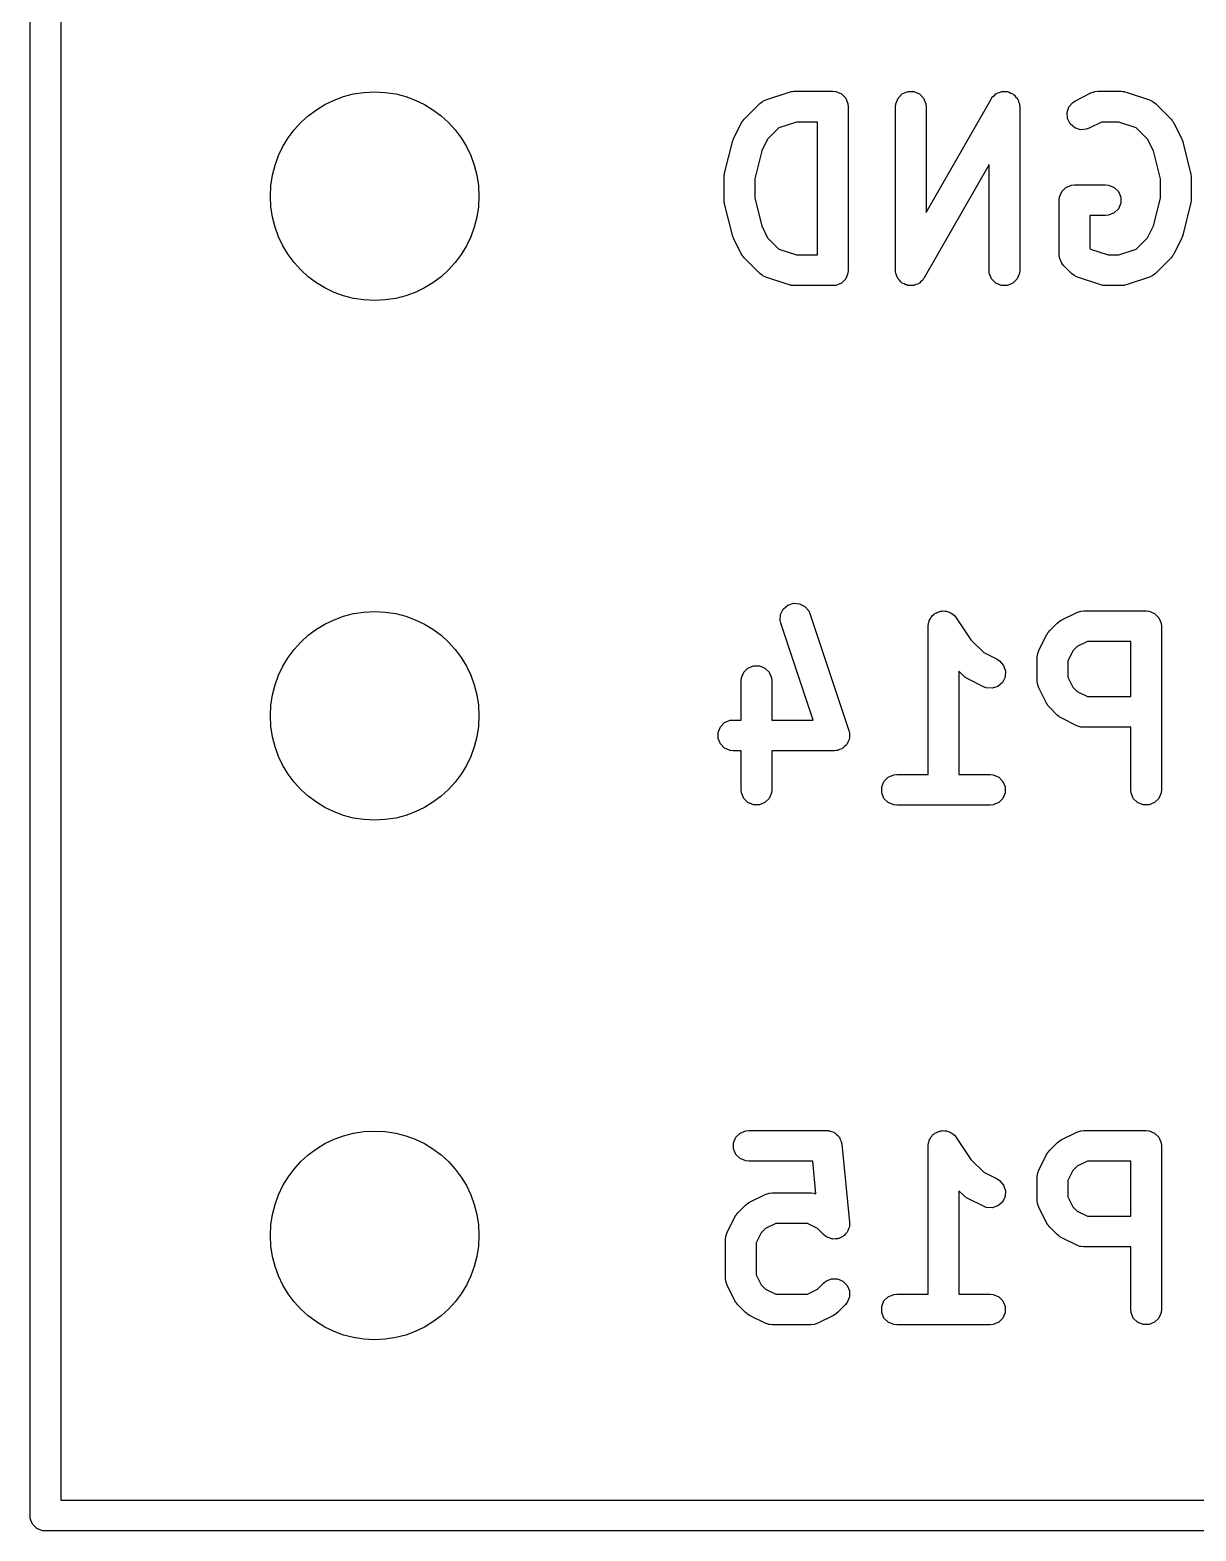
# Model space of a CAD drawing. Extents: x 101 to 222, y -128 to -44.
# Drawn here: x 198.82 to 204.52, y -101.4 to -94.06 of the extents above; entities that cross this region are included whole.
import ezdxf

# ---------------------------------------------------------------- set-up
doc = ezdxf.new("R2010")
doc.units = 0
doc.layers.add('BLACK', color=7, linetype='CONTINUOUS')

msp = doc.modelspace()

# ---------------------------------------------------------------- linework, layer by layer
at = {"layer": 'BLACK', "linetype": 'CONTINUOUS'}
for p, q in [((198.81625, -101.32375), (198.81625, -50.32375)), ((198.96625, -50.39875), (198.96625, -101.24875)), ((202.30774, -94.497297), (202.38393, -94.421107)), ((202.38393, -94.421107), (202.395295, -94.411779)), ((202.395295, -94.411779), (202.397787, -94.410746)), ((202.397787, -94.410746), (202.399821, -94.408983)), ((202.399821, -94.408983), (202.413246, -94.402989)), ((202.413246, -94.402989), (202.527532, -94.364894)), ((202.527532, -94.364894), (202.534785, -94.363244)), ((202.534785, -94.363244), (202.536617, -94.362486)), ((202.536617, -94.362486), (202.539271, -94.362224)), ((202.539271, -94.362224), (202.541869, -94.361634)), ((202.541869, -94.361634), (202.543843, -94.361774)), ((202.543843, -94.361774), (202.551249, -94.361045)), ((202.551249, -94.361045), (202.741725, -94.361045)), ((202.741725, -94.361045), (202.756357, -94.362486)), ((202.756357, -94.362486), (202.783393, -94.373685)), ((202.783393, -94.373685), (202.804085, -94.394377)), ((202.804085, -94.394377), (202.815284, -94.421413)), ((202.815284, -94.421413), (202.816725, -94.436045)), ((203.047677, -94.436045), (203.049118, -94.421413)), ((203.049118, -94.421413), (203.060317, -94.394377)), ((203.060317, -94.394377), (203.081009, -94.373685)), ((203.081009, -94.373685), (203.108045, -94.362486)), ((203.108045, -94.362486), (203.137309, -94.362486)), ((203.137309, -94.362486), (203.164345, -94.373685)), ((203.164345, -94.373685), (203.185037, -94.394377)), ((203.185037, -94.394377), (203.196236, -94.421413)), ((203.196236, -94.421413), (203.197677, -94.436045)), ((203.197677, -94.953628), (203.514702, -94.398835)), ((203.514702, -94.398835), (203.51689, -94.395751)), ((203.51689, -94.395751), (203.51746, -94.394377)), ((203.51746, -94.394377), (203.518859, -94.392977)), ((203.518859, -94.392977), (203.523212, -94.386845)), ((203.523212, -94.386845), (203.5311, -94.380736)), ((203.5311, -94.380736), (203.538152, -94.373685)), ((203.538152, -94.373685), (203.54257, -94.371854)), ((203.54257, -94.371854), (203.54635, -94.368928)), ((203.54635, -94.368928), (203.555971, -94.366303)), ((203.555971, -94.366303), (203.565188, -94.362486)), ((203.565188, -94.362486), (203.569969, -94.362486)), ((203.569969, -94.362486), (203.574581, -94.361228)), ((203.574581, -94.361228), (203.584478, -94.362486)), ((203.584478, -94.362486), (203.594452, -94.362486)), ((203.594452, -94.362486), (203.598867, -94.364315)), ((203.598867, -94.364315), (203.603611, -94.364918)), ((203.603611, -94.364918), (203.612275, -94.369868)), ((203.612275, -94.369868), (203.621488, -94.373685)), ((203.621488, -94.373685), (203.624866, -94.377063)), ((203.624866, -94.377063), (203.62902, -94.379437)), ((203.62902, -94.379437), (203.635129, -94.387326)), ((203.635129, -94.387326), (203.64218, -94.394377)), ((203.64218, -94.394377), (203.644009, -94.398793)), ((203.644009, -94.398793), (203.646937, -94.402574)), ((203.646937, -94.402574), (203.649561, -94.412197)), ((203.649561, -94.412197), (203.653379, -94.421413)), ((203.653379, -94.421413), (203.654115, -94.428895)), ((203.654115, -94.428895), (203.654637, -94.430806)), ((203.654637, -94.430806), (203.654449, -94.432281)), ((203.654449, -94.432281), (203.65482, -94.436045)), ((203.895616, -94.436998), (203.914789, -94.41489)), ((203.914789, -94.41489), (203.927232, -94.407058)), ((203.927232, -94.407058), (204.003422, -94.368963)), ((204.003422, -94.368963), (204.017154, -94.363708)), ((204.017154, -94.363708), (204.019841, -94.363517)), ((204.019841, -94.363517), (204.022331, -94.362486)), ((204.022331, -94.362486), (204.036963, -94.361045)), ((204.036963, -94.361045), (204.151249, -94.361045)), ((204.151249, -94.361045), (204.158654, -94.361774)), ((204.158654, -94.361774), (204.160629, -94.361634)), ((204.160629, -94.361634), (204.163226, -94.362224)), ((204.163226, -94.362224), (204.165881, -94.362486)), ((204.165881, -94.362486), (204.167712, -94.363244)), ((204.167712, -94.363244), (204.174966, -94.364894)), ((204.174966, -94.364894), (204.289252, -94.402989)), ((204.289252, -94.402989), (204.302677, -94.408983)), ((204.302677, -94.408983), (204.304712, -94.410748)), ((204.304712, -94.410748), (204.307203, -94.41178)), ((204.307203, -94.41178), (204.318568, -94.421107)), ((204.318568, -94.421107), (204.394758, -94.497297)), ((202.300101, -94.506605), (202.301523, -94.504346)), ((202.301523, -94.504346), (202.303021, -94.503046)), ((202.303021, -94.503046), (202.30774, -94.497297)), ((202.816725, -94.436045), (202.816725, -95.236045)), ((203.047677, -95.236045), (203.047677, -94.436045)), ((203.197677, -94.436045), (203.197677, -94.953628)), ((203.65482, -94.436045), (203.65482, -95.236045)), ((203.886362, -94.464759), (203.895616, -94.436998)), ((203.888436, -94.493949), (203.886362, -94.464759)), ((203.901523, -94.520124), (203.888436, -94.493949)), ((204.394758, -94.497297), (204.399478, -94.503047)), ((204.399478, -94.503047), (204.400975, -94.504346)), ((204.400975, -94.504346), (204.402394, -94.5066)), ((202.255596, -94.59298), (202.293691, -94.516789)), ((202.293691, -94.516789), (202.297655, -94.510489)), ((202.297655, -94.510489), (202.298413, -94.508662)), ((202.298413, -94.508662), (202.300101, -94.506605)), ((202.477476, -94.539692), (202.422412, -94.594756)), ((202.563419, -94.511045), (202.477476, -94.539692)), ((202.666725, -94.511045), (202.563419, -94.511045)), ((202.666725, -95.161045), (202.666725, -94.511045)), ((203.923631, -94.539297), (203.901523, -94.520124)), ((203.951392, -94.548551), (203.923631, -94.539297)), ((203.980582, -94.546477), (203.951392, -94.548551)), ((203.994314, -94.541222), (203.980582, -94.546477)), ((204.054668, -94.511045), (203.994314, -94.541222)), ((204.139079, -94.511045), (204.054668, -94.511045)), ((204.225021, -94.539692), (204.139079, -94.511045)), ((204.280085, -94.594756), (204.225021, -94.539692)), ((204.402394, -94.5066), (204.404086, -94.508662)), ((204.404086, -94.508662), (204.404844, -94.510494)), ((204.404844, -94.510494), (204.408807, -94.516789)), ((204.408807, -94.516789), (204.446902, -94.59298)), ((202.211821, -94.760711), (202.249917, -94.60833)), ((202.249917, -94.60833), (202.250302, -94.60725)), ((202.250302, -94.60725), (202.250341, -94.606712)), ((202.250341, -94.606712), (202.252665, -94.600636)), ((202.252665, -94.600636), (202.254864, -94.594485)), ((202.254864, -94.594485), (202.255186, -94.594049)), ((202.255186, -94.594049), (202.255596, -94.59298)), ((202.422412, -94.594756), (202.393442, -94.652696)), ((204.309055, -94.652695), (204.280085, -94.594756)), ((204.446902, -94.59298), (204.447311, -94.594049)), ((204.447311, -94.594049), (204.447634, -94.594485)), ((204.447634, -94.594485), (204.449832, -94.600636)), ((204.449832, -94.600636), (204.452157, -94.606712)), ((204.452157, -94.606712), (204.452195, -94.60725)), ((204.452195, -94.60725), (204.452581, -94.60833)), ((204.452581, -94.60833), (204.490677, -94.760712)), ((202.393442, -94.652696), (202.359582, -94.788137)), ((203.50482, -94.718461), (203.187795, -95.273255)), ((203.50482, -95.236045), (203.50482, -94.718461)), ((204.342916, -94.788137), (204.309055, -94.652695)), ((202.209582, -94.778902), (202.209833, -94.776348)), ((202.209582, -94.893188), (202.209582, -94.778902)), ((202.209671, -94.775256), (202.21048, -94.769781)), ((202.209833, -94.776348), (202.209671, -94.775256)), ((202.21048, -94.769781), (202.211023, -94.76427)), ((202.211023, -94.76427), (202.211445, -94.763249)), ((202.211445, -94.763249), (202.211821, -94.760711)), ((202.359582, -94.788137), (202.359582, -94.883952)), ((204.342916, -94.883952), (204.342916, -94.788137)), ((204.490677, -94.760712), (204.491052, -94.763248)), ((204.491052, -94.763248), (204.491475, -94.76427)), ((204.491475, -94.76427), (204.492017, -94.769782)), ((204.492017, -94.769782), (204.492827, -94.775256)), ((204.492827, -94.775256), (204.492664, -94.776348)), ((204.492664, -94.776348), (204.492916, -94.778902)), ((204.492916, -94.778902), (204.492916, -94.893188)), ((203.849118, -94.878556), (203.860317, -94.85152)), ((203.860317, -94.85152), (203.881009, -94.830828)), ((203.881009, -94.830828), (203.908045, -94.819629)), ((203.908045, -94.819629), (203.922677, -94.818188)), ((203.922677, -94.818188), (204.075058, -94.818188)), ((204.075058, -94.818188), (204.08969, -94.819629)), ((204.08969, -94.819629), (204.116726, -94.830828)), ((204.116726, -94.830828), (204.137418, -94.85152)), ((204.137418, -94.85152), (204.148617, -94.878556)), ((202.209833, -94.895741), (202.209582, -94.893188)), ((202.209671, -94.896834), (202.209833, -94.895741)), ((202.21048, -94.902308), (202.209671, -94.896834)), ((202.211023, -94.90782), (202.21048, -94.902308)), ((202.211445, -94.90884), (202.211023, -94.90782)), ((202.211821, -94.911379), (202.211445, -94.90884)), ((202.249917, -95.06376), (202.211821, -94.911379)), ((202.359582, -94.883952), (202.393442, -95.019392)), ((203.847677, -94.893188), (203.849118, -94.878556)), ((203.847677, -95.159854), (203.847677, -94.893188)), ((204.137418, -94.934856), (204.116726, -94.955548)), ((204.148617, -94.90782), (204.137418, -94.934856)), ((204.148617, -94.878556), (204.148617, -94.90782)), ((204.309055, -95.019393), (204.342916, -94.883952)), ((204.490677, -94.911378), (204.452581, -95.06376)), ((204.491052, -94.908841), (204.490677, -94.911378)), ((204.491475, -94.90782), (204.491052, -94.908841)), ((204.492017, -94.902307), (204.491475, -94.90782)), ((204.492827, -94.896834), (204.492017, -94.902307)), ((204.492916, -94.893188), (204.492664, -94.895741)), ((204.492664, -94.895741), (204.492827, -94.896834)), ((204.075058, -94.968188), (203.997677, -94.968188)), ((203.997677, -94.968188), (203.997677, -95.128788)), ((204.08969, -94.966747), (204.075058, -94.968188)), ((204.116726, -94.955548), (204.08969, -94.966747)), ((202.250302, -95.064839), (202.249917, -95.06376)), ((202.250341, -95.065378), (202.250302, -95.064839)), ((202.252665, -95.071453), (202.250341, -95.065378)), ((202.254864, -95.077605), (202.252665, -95.071453)), ((202.255186, -95.07804), (202.254864, -95.077605)), ((202.255596, -95.07911), (202.255186, -95.07804)), ((202.293691, -95.1553), (202.255596, -95.07911)), ((202.393442, -95.019392), (202.422412, -95.077332)), ((202.422412, -95.077332), (202.477477, -95.132398)), ((204.22502, -95.132398), (204.280085, -95.077332)), ((204.280085, -95.077332), (204.309055, -95.019393)), ((204.446902, -95.07911), (204.408807, -95.1553)), ((204.447311, -95.07804), (204.446902, -95.07911)), ((204.447634, -95.077605), (204.447311, -95.07804)), ((204.449832, -95.071453), (204.447634, -95.077605)), ((204.452157, -95.065378), (204.449832, -95.071453)), ((204.452195, -95.064839), (204.452157, -95.065378)), ((204.452581, -95.06376), (204.452195, -95.064839)), ((202.297654, -95.161596), (202.293691, -95.1553)), ((202.298412, -95.163426), (202.297654, -95.161596)), ((202.300101, -95.165484), (202.298412, -95.163426)), ((202.301523, -95.167743), (202.300101, -95.165484)), ((202.477477, -95.132398), (202.563419, -95.161045)), ((202.563419, -95.161045), (202.666725, -95.161045)), ((203.849118, -95.174486), (203.847677, -95.159854)), ((203.997677, -95.128788), (204.001287, -95.132398)), ((204.001287, -95.132398), (204.087228, -95.161045)), ((204.087228, -95.161045), (204.139079, -95.161045)), ((204.139079, -95.161045), (204.22502, -95.132398)), ((204.402396, -95.165484), (204.400975, -95.167743)), ((204.404086, -95.163426), (204.402396, -95.165484)), ((204.404843, -95.161596), (204.404086, -95.163426)), ((204.408807, -95.1553), (204.404843, -95.161596)), ((202.303021, -95.169042), (202.301523, -95.167743)), ((202.30774, -95.174792), (202.303021, -95.169042)), ((202.38393, -95.250983), (202.30774, -95.174792)), ((202.816725, -95.236045), (202.815284, -95.250677)), ((203.048047, -95.239808), (203.047677, -95.236045)), ((203.506261, -95.250677), (203.50482, -95.236045)), ((203.65482, -95.236045), (203.653379, -95.250677)), ((203.849245, -95.174792), (203.849118, -95.174486)), ((203.860317, -95.201522), (203.849245, -95.174792)), ((203.869644, -95.212887), (203.860317, -95.201522)), ((203.90774, -95.250983), (203.869644, -95.212887)), ((204.394759, -95.174791), (204.318568, -95.250983)), ((204.399476, -95.169042), (204.394759, -95.174791)), ((204.400975, -95.167743), (204.399476, -95.169042)), ((202.395295, -95.26031), (202.38393, -95.250983)), ((202.397785, -95.261341), (202.395295, -95.26031)), ((202.399821, -95.263107), (202.397785, -95.261341)), ((202.413246, -95.269101), (202.399821, -95.263107)), ((202.527532, -95.307196), (202.413246, -95.269101)), ((202.534785, -95.308845), (202.527532, -95.307196)), ((202.536617, -95.309604), (202.534785, -95.308845)), ((202.539271, -95.309865), (202.536617, -95.309604)), ((202.541869, -95.310456), (202.539271, -95.309865)), ((202.543843, -95.310315), (202.541869, -95.310456)), ((202.551249, -95.311045), (202.543843, -95.310315)), ((202.741725, -95.311045), (202.551249, -95.311045)), ((202.756357, -95.309604), (202.741725, -95.311045)), ((202.783393, -95.298405), (202.756357, -95.309604)), ((202.804085, -95.277713), (202.783393, -95.298405)), ((202.815284, -95.250677), (202.804085, -95.277713)), ((203.04786, -95.241284), (203.048047, -95.239808)), ((203.048381, -95.243194), (203.04786, -95.241284)), ((203.049118, -95.250677), (203.048381, -95.243194)), ((203.052935, -95.259892), (203.049118, -95.250677)), ((203.05556, -95.269516), (203.052935, -95.259892)), ((203.058487, -95.273296), (203.05556, -95.269516)), ((203.060317, -95.277713), (203.058487, -95.273296)), ((203.067367, -95.284763), (203.060317, -95.277713)), ((203.073477, -95.292653), (203.067367, -95.284763)), ((203.07763, -95.295026), (203.073477, -95.292653)), ((203.081009, -95.298405), (203.07763, -95.295026)), ((203.090221, -95.302221), (203.081009, -95.298405)), ((203.098886, -95.307172), (203.090221, -95.302221)), ((203.103629, -95.307774), (203.098886, -95.307172)), ((203.108045, -95.309604), (203.103629, -95.307774)), ((203.118019, -95.309604), (203.108045, -95.309604)), ((203.127916, -95.310862), (203.118019, -95.309604)), ((203.132528, -95.309604), (203.127916, -95.310862)), ((203.137309, -95.309604), (203.132528, -95.309604)), ((203.146524, -95.305786), (203.137309, -95.309604)), ((203.156148, -95.303162), (203.146524, -95.305786)), ((203.159928, -95.300234), (203.156148, -95.303162)), ((203.164345, -95.298405), (203.159928, -95.300234)), ((203.171395, -95.291354), (203.164345, -95.298405)), ((203.179285, -95.285245), (203.171395, -95.291354)), ((203.183637, -95.279112), (203.179285, -95.285245)), ((203.185037, -95.277713), (203.183637, -95.279112)), ((203.185606, -95.276338), (203.185037, -95.277713)), ((203.187795, -95.273255), (203.185606, -95.276338)), ((203.51746, -95.277713), (203.506261, -95.250677)), ((203.538152, -95.298405), (203.51746, -95.277713)), ((203.565188, -95.309604), (203.538152, -95.298405)), ((203.594452, -95.309604), (203.565188, -95.309604)), ((203.621488, -95.298405), (203.594452, -95.309604)), ((203.64218, -95.277713), (203.621488, -95.298405)), ((203.653379, -95.250677), (203.64218, -95.277713)), ((203.919105, -95.260311), (203.90774, -95.250983)), ((203.921595, -95.261342), (203.919105, -95.260311)), ((203.92363, -95.263107), (203.921595, -95.261342)), ((203.937056, -95.269101), (203.92363, -95.263107)), ((204.051341, -95.307196), (203.937056, -95.269101)), ((204.058594, -95.308845), (204.051341, -95.307196)), ((204.060426, -95.309604), (204.058594, -95.308845)), ((204.06308, -95.309865), (204.060426, -95.309604)), ((204.065678, -95.310456), (204.06308, -95.309865)), ((204.067652, -95.310315), (204.065678, -95.310456)), ((204.075058, -95.311045), (204.067652, -95.310315)), ((204.151249, -95.311045), (204.075058, -95.311045)), ((204.158654, -95.310315), (204.151249, -95.311045)), ((204.160629, -95.310456), (204.158654, -95.310315)), ((204.163226, -95.309865), (204.160629, -95.310456)), ((204.165881, -95.309604), (204.163226, -95.309865)), ((204.167712, -95.308845), (204.165881, -95.309604)), ((204.174966, -95.307196), (204.167712, -95.308845)), ((204.289252, -95.269101), (204.174966, -95.307196)), ((204.302677, -95.263107), (204.289252, -95.269101)), ((204.304712, -95.261341), (204.302677, -95.263107)), ((204.307203, -95.26031), (204.304712, -95.261341)), ((204.318568, -95.250983), (204.307203, -95.26031)), ((202.483981, -96.94733), (202.486055, -96.91814)), ((202.486055, -96.91814), (202.499142, -96.891967)), ((202.499142, -96.891967), (202.521249, -96.872793)), ((202.521249, -96.872793), (202.549012, -96.863539)), ((202.549012, -96.863539), (202.578202, -96.865613)), ((202.578202, -96.865613), (202.604375, -96.8787)), ((202.604375, -96.8787), (202.623549, -96.900807)), ((202.623549, -96.900807), (202.629543, -96.914233)), ((202.629543, -96.914233), (202.82002, -97.485661)), ((203.225092, -96.929126), (203.229224, -96.922957)), ((203.229224, -96.922957), (203.235338, -96.91888)), ((203.235338, -96.91888), (203.240534, -96.913685)), ((203.240534, -96.913685), (203.247394, -96.910843)), ((203.247394, -96.910843), (203.253573, -96.906724)), ((203.253573, -96.906724), (203.260781, -96.905297)), ((203.260781, -96.905297), (203.26757, -96.902486)), ((203.26757, -96.902486), (203.274996, -96.902486)), ((203.274996, -96.902486), (203.28228, -96.901045)), ((203.28228, -96.901045), (203.289485, -96.902486)), ((203.289485, -96.902486), (203.296834, -96.902486)), ((203.296834, -96.902486), (203.303694, -96.905327)), ((203.303694, -96.905327), (203.310975, -96.906784)), ((203.310975, -96.906784), (203.31708, -96.910872)), ((203.31708, -96.910872), (203.32387, -96.913685)), ((203.32387, -96.913685), (203.32912, -96.918935)), ((203.32912, -96.918935), (203.33529, -96.923067)), ((203.33529, -96.923067), (203.34451, -96.934325)), ((203.858185, -96.947058), (203.934375, -96.908963)), ((203.934375, -96.908963), (203.948107, -96.903708)), ((203.948107, -96.903708), (203.950794, -96.903517)), ((203.950794, -96.903517), (203.953284, -96.902486)), ((203.953284, -96.902486), (203.967916, -96.901045)), ((203.967916, -96.901045), (204.272678, -96.901045)), ((204.272678, -96.901045), (204.28731, -96.902486)), ((204.28731, -96.902486), (204.314346, -96.913685)), ((204.314346, -96.913685), (204.335038, -96.934377)), ((202.487241, -96.961667), (202.483981, -96.94733)), ((202.644812, -97.434378), (202.487241, -96.961667)), ((203.207202, -96.975967), (203.207217, -96.975891)), ((203.207207, -96.975992), (203.207202, -96.975967)), ((203.207202, -96.976045), (203.207207, -96.975992)), ((203.207202, -97.701045), (203.207202, -96.976045)), ((203.207217, -96.975891), (203.208643, -96.961413)), ((203.208643, -96.961413), (203.211484, -96.954552)), ((203.211484, -96.954552), (203.212941, -96.947272)), ((203.212941, -96.947272), (203.217029, -96.941166)), ((203.217029, -96.941166), (203.219842, -96.934377)), ((203.219842, -96.934377), (203.225092, -96.929126)), ((203.34451, -96.934325), (203.344562, -96.934377)), ((203.344562, -96.934377), (203.344571, -96.934399)), ((203.344571, -96.934399), (203.344606, -96.934442)), ((203.344606, -96.934442), (203.416678, -97.04255)), ((203.795877, -97.004954), (203.800598, -96.999202)), ((203.800598, -96.999202), (203.838693, -96.961107)), ((203.838693, -96.961107), (203.844442, -96.956388)), ((203.844442, -96.956388), (203.845742, -96.95489)), ((203.845742, -96.95489), (203.848001, -96.953468)), ((203.848001, -96.953468), (203.850058, -96.95178)), ((203.850058, -96.95178), (203.851885, -96.951022)), ((203.851885, -96.951022), (203.858185, -96.947058)), ((204.335038, -96.934377), (204.346237, -96.961413)), ((204.346237, -96.961413), (204.347678, -96.976045)), ((204.347678, -96.976045), (204.347678, -97.776045)), ((203.416678, -97.04255), (203.47901, -97.104881)), ((203.748453, -97.094885), (203.786549, -97.018694)), ((203.786549, -97.018694), (203.790512, -97.012397)), ((203.790512, -97.012397), (203.791271, -97.010567)), ((203.791271, -97.010567), (203.792962, -97.008505)), ((203.792962, -97.008505), (203.794382, -97.006251)), ((203.794382, -97.006251), (203.795877, -97.004954)), ((203.985621, -97.051045), (203.936153, -97.075779)), ((204.197678, -97.051045), (203.985621, -97.051045)), ((204.197678, -97.320092), (204.197678, -97.051045)), ((203.47901, -97.104881), (203.544315, -97.137534)), ((203.544315, -97.137534), (203.556758, -97.145366)), ((203.556758, -97.145366), (203.575931, -97.167474)), ((203.740535, -97.128426), (203.741976, -97.113794)), ((203.740535, -97.242711), (203.740535, -97.128426)), ((203.741976, -97.113794), (203.743006, -97.111305)), ((203.743006, -97.111305), (203.743198, -97.108616)), ((203.743198, -97.108616), (203.748453, -97.094885)), ((203.91527, -97.096661), (203.890535, -97.146131)), ((203.890535, -97.146131), (203.890535, -97.225005)), ((203.936153, -97.075779), (203.91527, -97.096661)), ((202.294357, -97.228079), (202.305556, -97.201043)), ((202.305556, -97.201043), (202.326248, -97.180351)), ((202.326248, -97.180351), (202.353284, -97.169152)), ((202.353284, -97.169152), (202.382548, -97.169152)), ((202.382548, -97.169152), (202.409584, -97.180351)), ((202.409584, -97.180351), (202.430276, -97.201043)), ((202.430276, -97.201043), (202.441475, -97.228079)), ((203.38155, -97.219554), (203.357202, -97.195205)), ((203.357202, -97.195205), (203.357202, -97.701045)), ((203.387299, -97.224272), (203.38155, -97.219554)), ((203.575931, -97.167474), (203.585185, -97.195235)), ((203.585185, -97.195235), (203.583111, -97.224425)), ((202.292916, -97.242711), (202.294357, -97.228079)), ((202.292916, -97.434378), (202.292916, -97.242711)), ((202.441475, -97.228079), (202.442916, -97.242711)), ((202.442916, -97.242711), (202.442916, -97.434378)), ((203.388599, -97.225771), (203.387299, -97.224272)), ((203.390858, -97.227192), (203.388599, -97.225771)), ((203.392915, -97.228881), (203.390858, -97.227192)), ((203.394742, -97.229638), (203.392915, -97.228881)), ((203.401042, -97.233603), (203.394742, -97.229638)), ((203.477233, -97.271698), (203.401042, -97.233603)), ((203.490965, -97.276953), (203.477233, -97.271698)), ((203.520155, -97.279027), (203.490965, -97.276953)), ((203.547916, -97.269773), (203.520155, -97.279027)), ((203.570024, -97.2506), (203.547916, -97.269773)), ((203.583111, -97.224425), (203.570024, -97.2506)), ((203.741976, -97.257343), (203.740535, -97.242711)), ((203.743006, -97.259831), (203.741976, -97.257343)), ((203.743198, -97.262521), (203.743006, -97.259831)), ((203.748453, -97.276252), (203.743198, -97.262521)), ((203.786549, -97.352443), (203.748453, -97.276252)), ((203.890535, -97.225005), (203.91527, -97.274475)), ((203.91527, -97.274475), (203.936153, -97.295358)), ((203.790512, -97.358739), (203.786549, -97.352443)), ((203.791271, -97.36057), (203.790512, -97.358739)), ((203.792962, -97.362631), (203.791271, -97.36057)), ((203.794382, -97.364886), (203.792962, -97.362631)), ((203.795877, -97.366182), (203.794382, -97.364886)), ((203.800598, -97.371935), (203.795877, -97.366182)), ((203.936153, -97.295358), (203.985621, -97.320092)), ((203.985621, -97.320092), (204.197678, -97.320092)), ((202.211962, -97.447018), (202.238998, -97.435819)), ((202.238998, -97.435819), (202.25363, -97.434378)), ((202.25363, -97.434378), (202.292916, -97.434378)), ((202.442916, -97.434378), (202.644812, -97.434378)), ((203.838693, -97.41003), (203.800598, -97.371935)), ((203.844442, -97.414748), (203.838693, -97.41003)), ((203.845742, -97.416247), (203.844442, -97.414748)), ((203.848001, -97.417668), (203.845742, -97.416247)), ((203.850058, -97.419357), (203.848001, -97.417668)), ((203.851885, -97.420114), (203.850058, -97.419357)), ((203.858185, -97.424079), (203.851885, -97.420114)), ((203.934375, -97.462174), (203.858185, -97.424079)), ((202.180071, -97.494746), (202.19127, -97.46771)), ((202.180071, -97.52401), (202.180071, -97.494746)), ((202.19127, -97.46771), (202.211962, -97.447018)), ((202.82002, -97.485661), (202.821669, -97.492915)), ((202.821669, -97.492915), (202.822428, -97.494746)), ((202.822428, -97.494746), (202.822428, -97.49625)), ((202.822428, -97.49625), (202.82328, -97.499997)), ((202.82328, -97.499997), (202.822428, -97.511982)), ((202.822428, -97.511982), (202.822428, -97.52401)), ((203.948107, -97.467429), (203.934375, -97.462174)), ((203.950794, -97.467619), (203.948107, -97.467429)), ((203.953284, -97.468651), (203.950794, -97.467619)), ((203.967916, -97.470092), (203.953284, -97.468651)), ((204.197678, -97.470092), (203.967916, -97.470092)), ((204.197678, -97.776045), (204.197678, -97.470092)), ((202.19127, -97.551046), (202.180071, -97.52401)), ((202.211962, -97.571738), (202.19127, -97.551046)), ((202.238998, -97.582937), (202.211962, -97.571738)), ((202.25363, -97.584378), (202.238998, -97.582937)), ((202.292916, -97.584378), (202.25363, -97.584378)), ((202.292916, -97.776045), (202.292916, -97.584378)), ((202.748869, -97.584378), (202.442916, -97.584378)), ((202.442916, -97.584378), (202.442916, -97.776045)), ((202.756274, -97.583648), (202.748869, -97.584378)), ((202.758249, -97.583789), (202.756274, -97.583648)), ((202.759674, -97.583313), (202.758249, -97.583789)), ((202.763501, -97.582937), (202.759674, -97.583313)), ((202.774608, -97.578336), (202.763501, -97.582937)), ((202.786012, -97.574535), (202.774608, -97.578336)), ((202.788048, -97.572768), (202.786012, -97.574535)), ((202.790537, -97.571738), (202.788048, -97.572768)), ((202.799036, -97.563238), (202.790537, -97.571738)), ((202.808119, -97.555361), (202.799036, -97.563238)), ((202.809323, -97.552951), (202.808119, -97.555361)), ((202.811229, -97.551046), (202.809323, -97.552951)), ((202.815831, -97.539934), (202.811229, -97.551046)), ((202.821205, -97.529187), (202.815831, -97.539934)), ((202.821395, -97.526501), (202.821205, -97.529187)), ((202.822428, -97.52401), (202.821395, -97.526501)), ((202.991271, -97.734377), (203.011963, -97.713685)), ((203.011963, -97.713685), (203.038999, -97.702486)), ((203.038999, -97.702486), (203.053631, -97.701045)), ((203.053631, -97.701045), (203.207202, -97.701045)), ((203.357202, -97.701045), (203.510774, -97.701045)), ((203.510774, -97.701045), (203.525406, -97.702486)), ((203.525406, -97.702486), (203.552442, -97.713685)), ((203.552442, -97.713685), (203.573134, -97.734377)), ((202.294357, -97.790677), (202.292916, -97.776045)), ((202.305556, -97.817713), (202.294357, -97.790677)), ((202.441475, -97.790677), (202.430276, -97.817713)), ((202.442916, -97.776045), (202.441475, -97.790677)), ((202.980072, -97.761413), (202.991271, -97.734377)), ((202.980072, -97.790677), (202.980072, -97.761413)), ((202.991271, -97.817713), (202.980072, -97.790677)), ((203.573134, -97.734377), (203.584333, -97.761413)), ((203.584333, -97.790677), (203.573134, -97.817713)), ((203.584333, -97.761413), (203.584333, -97.790677)), ((204.199119, -97.790677), (204.197678, -97.776045)), ((204.210318, -97.817713), (204.199119, -97.790677)), ((204.346237, -97.790677), (204.335038, -97.817713)), ((204.347678, -97.776045), (204.346237, -97.790677)), ((202.326248, -97.838405), (202.305556, -97.817713)), ((202.353284, -97.849604), (202.326248, -97.838405)), ((202.382548, -97.849604), (202.353284, -97.849604)), ((202.409584, -97.838405), (202.382548, -97.849604)), ((202.430276, -97.817713), (202.409584, -97.838405)), ((203.011963, -97.838405), (202.991271, -97.817713)), ((203.038999, -97.849604), (203.011963, -97.838405)), ((203.053631, -97.851045), (203.038999, -97.849604)), ((203.510774, -97.851045), (203.053631, -97.851045)), ((203.525406, -97.849604), (203.510774, -97.851045)), ((203.552442, -97.838405), (203.525406, -97.849604)), ((203.573134, -97.817713), (203.552442, -97.838405)), ((204.23101, -97.838405), (204.210318, -97.817713)), ((204.258046, -97.849604), (204.23101, -97.838405)), ((204.28731, -97.849604), (204.258046, -97.849604)), ((204.314346, -97.838405), (204.28731, -97.849604)), ((204.335038, -97.817713), (204.314346, -97.838405)), ((202.256262, -99.501413), (202.267461, -99.474377)), ((202.267461, -99.474377), (202.288153, -99.453685)), ((202.288153, -99.453685), (202.315189, -99.442486)), ((202.315189, -99.442486), (202.329821, -99.441045)), ((202.329821, -99.441045), (202.710773, -99.441045)), ((202.710773, -99.441045), (202.716184, -99.441577)), ((202.716184, -99.441577), (202.718013, -99.441395)), ((202.718013, -99.441395), (202.719799, -99.441933)), ((202.719799, -99.441933), (202.725405, -99.442486)), ((202.725405, -99.442486), (202.735531, -99.44668)), ((202.735531, -99.44668), (202.746029, -99.449848)), ((202.746029, -99.449848), (202.748952, -99.452239)), ((202.748952, -99.452239), (202.752441, -99.453685)), ((202.752441, -99.453685), (202.760194, -99.461438)), ((202.760194, -99.461438), (202.768677, -99.468379)), ((202.768677, -99.468379), (202.770461, -99.471705)), ((202.770461, -99.471705), (202.773133, -99.474377)), ((202.773133, -99.474377), (202.777328, -99.484506)), ((202.777328, -99.484506), (202.782511, -99.494166)), ((202.782511, -99.494166), (202.783618, -99.49969)), ((203.208643, -99.501413), (203.211484, -99.494552)), ((203.211484, -99.494552), (203.212941, -99.487272)), ((203.212941, -99.487272), (203.217029, -99.481166)), ((203.217029, -99.481166), (203.219842, -99.474377)), ((203.219842, -99.474377), (203.225092, -99.469126)), ((203.225092, -99.469126), (203.229224, -99.462957)), ((203.229224, -99.462957), (203.235338, -99.45888)), ((203.235338, -99.45888), (203.240534, -99.453685)), ((203.240534, -99.453685), (203.247394, -99.450843)), ((203.247394, -99.450843), (203.253573, -99.446724)), ((203.253573, -99.446724), (203.260781, -99.445297)), ((203.260781, -99.445297), (203.26757, -99.442486)), ((203.26757, -99.442486), (203.274996, -99.442486)), ((203.274996, -99.442486), (203.28228, -99.441045)), ((203.28228, -99.441045), (203.289485, -99.442486)), ((203.289485, -99.442486), (203.296834, -99.442486)), ((203.296834, -99.442486), (203.303694, -99.445327)), ((203.303694, -99.445327), (203.310975, -99.446784)), ((203.310975, -99.446784), (203.31708, -99.450872)), ((203.31708, -99.450872), (203.32387, -99.453685)), ((203.32387, -99.453685), (203.32912, -99.458935)), ((203.32912, -99.458935), (203.33529, -99.463067)), ((203.33529, -99.463067), (203.34451, -99.474325)), ((203.34451, -99.474325), (203.344562, -99.474377)), ((203.344562, -99.474377), (203.344571, -99.474399)), ((203.344571, -99.474399), (203.344606, -99.474442)), ((203.344606, -99.474442), (203.416678, -99.58255)), ((203.844442, -99.496388), (203.845742, -99.49489)), ((203.845742, -99.49489), (203.848001, -99.493468)), ((203.848001, -99.493468), (203.850058, -99.49178)), ((203.850058, -99.49178), (203.851885, -99.491022)), ((203.851885, -99.491022), (203.858185, -99.487058)), ((203.858185, -99.487058), (203.934375, -99.448963)), ((203.934375, -99.448963), (203.948107, -99.443708)), ((203.948107, -99.443708), (203.950794, -99.443517)), ((203.950794, -99.443517), (203.953284, -99.442486)), ((203.953284, -99.442486), (203.967916, -99.441045)), ((203.967916, -99.441045), (204.272678, -99.441045)), ((204.272678, -99.441045), (204.28731, -99.442486)), ((204.28731, -99.442486), (204.314346, -99.453685)), ((204.314346, -99.453685), (204.335038, -99.474377)), ((204.335038, -99.474377), (204.346237, -99.501413)), ((202.256262, -99.530677), (202.256262, -99.501413)), ((202.267461, -99.557713), (202.256262, -99.530677)), ((202.288153, -99.578405), (202.267461, -99.557713)), ((202.783618, -99.49969), (202.784332, -99.501413)), ((202.784332, -99.501413), (202.784332, -99.503249)), ((202.784332, -99.503249), (202.785401, -99.508582)), ((202.785401, -99.508582), (202.823497, -99.889534)), ((203.207202, -99.515967), (203.207217, -99.515891)), ((203.207207, -99.515992), (203.207202, -99.515967)), ((203.207202, -99.516045), (203.207207, -99.515992)), ((203.207202, -100.241045), (203.207202, -99.516045)), ((203.207217, -99.515891), (203.208643, -99.501413)), ((203.748453, -99.634885), (203.786549, -99.558694)), ((203.786549, -99.558694), (203.790512, -99.552397)), ((203.790512, -99.552397), (203.791271, -99.550567)), ((203.791271, -99.550567), (203.792962, -99.548505)), ((203.792962, -99.548505), (203.794382, -99.546251)), ((203.794382, -99.546251), (203.795877, -99.544954)), ((203.795877, -99.544954), (203.800598, -99.539202)), ((203.800598, -99.539202), (203.838693, -99.501107)), ((203.838693, -99.501107), (203.844442, -99.496388)), ((204.346237, -99.501413), (204.347678, -99.516045)), ((204.347678, -99.516045), (204.347678, -100.316045)), ((202.315189, -99.589604), (202.288153, -99.578405)), ((202.329821, -99.591045), (202.315189, -99.589604)), ((202.642899, -99.591045), (202.329821, -99.591045)), ((202.65881, -99.75016), (202.642899, -99.591045)), ((203.416678, -99.58255), (203.47901, -99.644881)), ((203.743198, -99.648616), (203.748453, -99.634885)), ((203.91527, -99.636661), (203.890535, -99.686131)), ((203.936153, -99.615779), (203.91527, -99.636661)), ((203.985621, -99.591045), (203.936153, -99.615779)), ((204.197678, -99.591045), (203.985621, -99.591045)), ((204.197678, -99.860092), (204.197678, -99.591045)), ((203.47901, -99.644881), (203.544315, -99.677534)), ((203.544315, -99.677534), (203.556758, -99.685366)), ((203.556758, -99.685366), (203.575931, -99.707474)), ((203.575931, -99.707474), (203.585185, -99.735235)), ((203.740535, -99.668426), (203.741976, -99.653794)), ((203.740535, -99.782711), (203.740535, -99.668426)), ((203.741976, -99.653794), (203.743006, -99.651305)), ((203.743006, -99.651305), (203.743198, -99.648616)), ((203.890535, -99.686131), (203.890535, -99.765005)), ((202.334375, -99.79182), (202.410566, -99.753725)), ((202.410566, -99.753725), (202.424298, -99.74847)), ((202.424298, -99.74847), (202.426985, -99.748279)), ((202.426985, -99.748279), (202.429475, -99.747248)), ((202.429475, -99.747248), (202.444107, -99.745807)), ((202.444107, -99.745807), (202.634583, -99.745807)), ((202.634583, -99.745807), (202.649215, -99.747248)), ((202.649215, -99.747248), (202.651704, -99.748279)), ((202.651704, -99.748279), (202.654392, -99.74847)), ((202.654392, -99.74847), (202.65881, -99.75016)), ((203.38155, -99.759554), (203.357202, -99.735205)), ((203.357202, -99.735205), (203.357202, -100.241045)), ((203.387299, -99.764272), (203.38155, -99.759554)), ((203.388599, -99.765771), (203.387299, -99.764272)), ((203.390858, -99.767192), (203.388599, -99.765771)), ((203.392915, -99.768881), (203.390858, -99.767192)), ((203.394742, -99.769638), (203.392915, -99.768881)), ((203.401042, -99.773603), (203.394742, -99.769638)), ((203.477233, -99.811698), (203.401042, -99.773603)), ((203.583111, -99.764425), (203.570024, -99.7906)), ((203.585185, -99.735235), (203.583111, -99.764425)), ((203.741976, -99.797343), (203.740535, -99.782711)), ((203.890535, -99.765005), (203.91527, -99.814475)), ((202.262739, -99.863456), (202.266703, -99.857156)), ((202.266703, -99.857156), (202.267461, -99.855329)), ((202.267461, -99.855329), (202.269149, -99.853272)), ((202.269149, -99.853272), (202.270571, -99.851013)), ((202.270571, -99.851013), (202.272069, -99.849713)), ((202.272069, -99.849713), (202.276788, -99.843964)), ((202.276788, -99.843964), (202.314883, -99.805869)), ((202.314883, -99.805869), (202.320632, -99.80115)), ((202.320632, -99.80115), (202.321932, -99.799652)), ((202.321932, -99.799652), (202.324191, -99.79823)), ((202.324191, -99.79823), (202.326248, -99.796542)), ((202.326248, -99.796542), (202.328075, -99.795784)), ((202.328075, -99.795784), (202.334375, -99.79182)), ((203.490965, -99.816953), (203.477233, -99.811698)), ((203.520155, -99.819027), (203.490965, -99.816953)), ((203.547916, -99.809773), (203.520155, -99.819027)), ((203.570024, -99.7906), (203.547916, -99.809773)), ((203.743006, -99.799831), (203.741976, -99.797343)), ((203.743198, -99.802521), (203.743006, -99.799831)), ((203.748453, -99.816252), (203.743198, -99.802521)), ((203.786549, -99.892443), (203.748453, -99.816252)), ((203.91527, -99.814475), (203.936153, -99.835358)), ((203.936153, -99.835358), (203.985621, -99.860092)), ((203.985621, -99.860092), (204.197678, -99.860092)), ((202.224644, -99.939647), (202.262739, -99.863456)), ((202.412342, -99.920541), (202.39146, -99.941423)), ((202.461812, -99.895807), (202.412342, -99.920541)), ((202.616878, -99.895807), (202.461812, -99.895807)), ((202.666346, -99.920541), (202.616878, -99.895807)), ((202.695837, -99.950031), (202.666346, -99.920541)), ((202.812674, -99.935175), (202.81123, -99.938664)), ((202.815066, -99.932253), (202.812674, -99.935175)), ((202.818234, -99.921753), (202.815066, -99.932253)), ((202.822428, -99.911627), (202.818234, -99.921753)), ((202.823519, -99.904237), (202.822428, -99.907852)), ((202.822428, -99.907852), (202.822428, -99.911627)), ((202.823497, -99.889534), (202.823519, -99.904237)), ((203.790512, -99.898739), (203.786549, -99.892443)), ((203.791271, -99.90057), (203.790512, -99.898739)), ((203.792962, -99.902631), (203.791271, -99.90057)), ((203.794382, -99.904886), (203.792962, -99.902631)), ((203.795877, -99.906182), (203.794382, -99.904886)), ((203.800598, -99.911935), (203.795877, -99.906182)), ((203.838693, -99.95003), (203.800598, -99.911935)), ((202.216726, -99.973188), (202.218167, -99.958556)), ((202.216726, -100.163664), (202.216726, -99.973188)), ((202.218167, -99.958556), (202.219198, -99.956066)), ((202.219198, -99.956066), (202.219389, -99.953379)), ((202.219389, -99.953379), (202.224644, -99.939647)), ((202.39146, -99.941423), (202.366726, -99.990892)), ((202.366726, -99.990892), (202.366726, -100.145959)), ((202.707202, -99.959358), (202.695837, -99.950031)), ((202.71069, -99.960803), (202.707202, -99.959358)), ((202.713613, -99.963194), (202.71069, -99.960803)), ((202.72411, -99.966361), (202.713613, -99.963194)), ((202.734238, -99.970556), (202.72411, -99.966361)), ((202.738013, -99.970556), (202.734238, -99.970556)), ((202.741629, -99.971647), (202.738013, -99.970556)), ((202.752539, -99.970556), (202.741629, -99.971647)), ((202.763501, -99.970556), (202.752539, -99.970556)), ((202.766989, -99.96911), (202.763501, -99.970556)), ((202.770748, -99.968735), (202.766989, -99.96911)), ((202.780407, -99.963552), (202.770748, -99.968735)), ((202.790537, -99.959357), (202.780407, -99.963552)), ((202.793208, -99.956685), (202.790537, -99.959357)), ((202.796535, -99.954901), (202.793208, -99.956685)), ((202.803475, -99.946418), (202.796535, -99.954901)), ((202.81123, -99.938664), (202.803475, -99.946418)), ((203.844442, -99.954748), (203.838693, -99.95003)), ((203.845742, -99.956247), (203.844442, -99.954748)), ((203.848001, -99.957668), (203.845742, -99.956247)), ((203.850058, -99.959357), (203.848001, -99.957668)), ((203.851885, -99.960114), (203.850058, -99.959357)), ((203.858185, -99.964079), (203.851885, -99.960114)), ((203.934375, -100.002174), (203.858185, -99.964079)), ((203.948107, -100.007429), (203.934375, -100.002174)), ((203.950794, -100.007619), (203.948107, -100.007429)), ((203.953284, -100.008651), (203.950794, -100.007619)), ((203.967916, -100.010092), (203.953284, -100.008651)), ((204.197678, -100.010092), (203.967916, -100.010092)), ((204.197678, -100.316045), (204.197678, -100.010092)), ((202.366726, -100.145959), (202.39146, -100.195427)), ((202.218167, -100.178296), (202.216726, -100.163664)), ((202.219198, -100.180785), (202.218167, -100.178296)), ((202.219389, -100.183473), (202.219198, -100.180785)), ((202.224644, -100.197205), (202.219389, -100.183473)), ((202.262739, -100.273395), (202.224644, -100.197205)), ((202.39146, -100.195427), (202.412343, -100.216311)), ((202.412343, -100.216311), (202.461812, -100.241045)), ((202.616878, -100.241045), (202.666346, -100.216311)), ((202.666346, -100.216311), (202.695836, -100.186821)), ((202.695836, -100.186821), (202.707201, -100.177493)), ((202.707201, -100.177493), (202.734238, -100.166295)), ((202.734238, -100.166295), (202.763501, -100.166295)), ((202.763501, -100.166295), (202.790537, -100.177493)), ((202.790537, -100.177493), (202.81123, -100.198186)), ((202.81123, -100.198186), (202.822428, -100.225222)), ((202.822428, -100.225222), (202.822428, -100.254485)), ((202.266702, -100.279691), (202.262739, -100.273395)), ((202.26746, -100.281521), (202.266702, -100.279691)), ((202.269149, -100.283579), (202.26746, -100.281521)), ((202.270571, -100.285838), (202.269149, -100.283579)), ((202.272069, -100.287137), (202.270571, -100.285838)), ((202.276787, -100.292886), (202.272069, -100.287137)), ((202.314882, -100.330982), (202.276787, -100.292886)), ((202.461812, -100.241045), (202.616878, -100.241045)), ((202.801902, -100.292887), (202.763806, -100.330983)), ((202.81123, -100.281522), (202.801902, -100.292887)), ((202.822428, -100.254485), (202.81123, -100.281522)), ((202.980072, -100.301413), (202.991271, -100.274377)), ((202.980072, -100.330677), (202.980072, -100.301413)), ((202.991271, -100.274377), (203.011963, -100.253685)), ((203.011963, -100.253685), (203.038999, -100.242486)), ((203.038999, -100.242486), (203.053631, -100.241045)), ((203.053631, -100.241045), (203.207202, -100.241045)), ((203.357202, -100.241045), (203.510774, -100.241045)), ((203.510774, -100.241045), (203.525406, -100.242486)), ((203.525406, -100.242486), (203.552442, -100.253685)), ((203.552442, -100.253685), (203.573134, -100.274377)), ((203.573134, -100.274377), (203.584333, -100.301413)), ((203.584333, -100.301413), (203.584333, -100.330677)), ((202.320633, -100.335702), (202.314882, -100.330982)), ((202.321932, -100.3372), (202.320633, -100.335702)), ((202.324187, -100.338619), (202.321932, -100.3372)), ((202.326247, -100.34031), (202.324187, -100.338619)), ((202.328077, -100.341068), (202.326247, -100.34031)), ((202.334375, -100.345032), (202.328077, -100.341068)), ((202.410566, -100.383127), (202.334375, -100.345032)), ((202.744314, -100.345032), (202.668124, -100.383127)), ((202.750613, -100.341067), (202.744314, -100.345032)), ((202.752441, -100.34031), (202.750613, -100.341067)), ((202.754497, -100.338621), (202.752441, -100.34031)), ((202.756757, -100.3372), (202.754497, -100.338621)), ((202.758056, -100.335701), (202.756757, -100.3372)), ((202.763806, -100.330983), (202.758056, -100.335701)), ((202.991271, -100.357713), (202.980072, -100.330677)), ((203.011963, -100.378405), (202.991271, -100.357713)), ((203.573134, -100.357713), (203.552442, -100.378405)), ((203.584333, -100.330677), (203.573134, -100.357713)), ((204.199119, -100.330677), (204.197678, -100.316045)), ((204.210318, -100.357713), (204.199119, -100.330677)), ((204.23101, -100.378405), (204.210318, -100.357713)), ((204.335038, -100.357713), (204.314346, -100.378405)), ((204.346237, -100.330677), (204.335038, -100.357713)), ((204.347678, -100.316045), (204.346237, -100.330677)), ((202.424298, -100.388382), (202.410566, -100.383127)), ((202.426985, -100.388572), (202.424298, -100.388382)), ((202.429475, -100.389604), (202.426985, -100.388572)), ((202.444107, -100.391045), (202.429475, -100.389604)), ((202.634583, -100.391045), (202.444107, -100.391045)), ((202.649215, -100.389604), (202.634583, -100.391045)), ((202.651704, -100.388572), (202.649215, -100.389604)), ((202.654392, -100.388382), (202.651704, -100.388572)), ((202.668124, -100.383127), (202.654392, -100.388382)), ((203.038999, -100.389604), (203.011963, -100.378405)), ((203.053631, -100.391045), (203.038999, -100.389604)), ((203.510774, -100.391045), (203.053631, -100.391045)), ((203.525406, -100.389604), (203.510774, -100.391045)), ((203.552442, -100.378405), (203.525406, -100.389604)), ((204.258046, -100.389604), (204.23101, -100.378405)), ((204.28731, -100.389604), (204.258046, -100.389604)), ((204.314346, -100.378405), (204.28731, -100.389604)), ((198.96625, -101.24875), (219.81625, -101.24875)), ((198.817691, -101.338382), (198.81625, -101.32375)), ((198.82889, -101.365418), (198.817691, -101.338382)), ((198.849582, -101.38611), (198.82889, -101.365418)), ((198.876618, -101.397309), (198.849582, -101.38611)), ((198.89125, -101.39875), (198.876618, -101.397309)), ((219.89125, -101.39875), (198.89125, -101.39875))]:
    msp.add_line(p, q, dxfattribs=at)
at = {"layer": 'BLACK'}
for centre in [(200.50125, -94.87375), (200.50125, -97.41375), (200.50125, -99.95375)]:
    msp.add_circle(centre, 0.51, dxfattribs=at)

doc.saveas('drawing.dxf')
